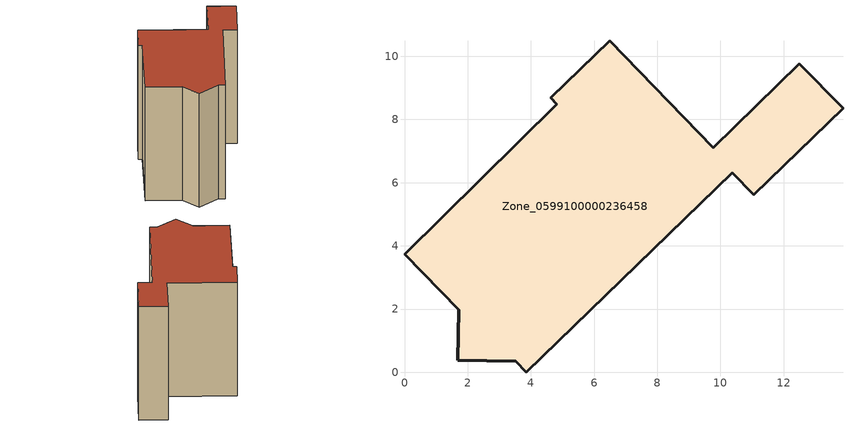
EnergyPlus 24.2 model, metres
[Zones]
Zone_0599100000236458
 floor ground (C_G): 12.5,9.76 13.88,8.35 11.06,5.61 10.38,6.31 3.85,0 3.52,0.35 1.69,0.38 1.72,1.98 0,3.74 4.82,8.48 4.63,8.68 6.49,10.49 9.78,7.11 z0
 wall outside (C_F): 1.69,0.38 3.52,0.35 3.85,0 10.38,6.31 11.06,5.61 13.88,8.35 12.5,9.76 9.78,7.11 6.49,10.49 4.63,8.68 4.82,8.48 0,3.74 1.72,1.98 1.69,0.38 z0:8.31
 roof outside (C_R): 4.82,8.48 0,3.74 1.72,1.98 1.69,0.38 3.52,0.35 3.85,0 10.38,6.31 11.06,5.61 13.88,8.35 12.5,9.76 9.78,7.11 6.49,10.49 4.63,8.68 z8.31
[BUILDING]
Pand.0599100000236458: North Axis=0; Terrain=City; Loads Convergence Tolerance Value=0.04; Temperature Convergence Tolerance Value=0.4; Solar Distribution=FullExterior; Maximum Number of Warmup Days=25; Minimum Number of Warmup Days=1
[Site:Location]
Rotterdam.The.Hague.AP_ZH_NLD Design_Conditions: Latitude=51.96; Longitude=4.45; Time Zone=1; Elevation=-4.5
[SITE:GROUNDTEMPERATURE:BUILDINGSURFACE]
18, 18, 18, 18, 18, 18, 18, 18, 18, 18, 18, 18
[MATERIAL] Thermal Absorptance=0.9; Solar Absorptance=0.7; Visible Absorptance=0.7
Name | Roughness | Thickness | Conductivity | Density | Specific Heat
G.TI.1975-1991 | MediumSmooth | 0.15 | 0.288461 | 540 | 1210
F.TI.1975-1991 | Rough | 0.3 | 0.230769 | 1920 | 840
R.TI.1975-1991 | MediumRough | 0.2 | 0.153846 | 1500 | 1000
[CONSTRUCTION]
C_G: G.TI.1975-1991
C_F: F.TI.1975-1991
C_R: R.TI.1975-1991
[ZONE]
Zone_0599100000236458: Type=1; Multiplier=1; Ceiling Height=Autocalculate; Volume=Autocalculate; Floor Area=autocalculate; Part of Total Floor Area=Yes
[ZONEINFILTRATION:DESIGNFLOWRATE]
Infil_Zone_0599100000236458: Zone or ZoneList or Space or SpaceList=Zone_0599100000236458; Schedule=AlwaysOn; Design Flow Rate Calculation Method=Flow/Area; Flow Rate per Floor Area=0.003; Constant Term Coefficient=1; Temperature Term Coefficient=0; Velocity Term Coefficient=0; Velocity Squared Term Coefficient=0
[HVACTEMPLATE:ZONE:IDEALLOADSAIRSYSTEM]
Zone_0599100000236458: Maximum Heating Supply Air Temperature=50; Minimum Cooling Supply Air Temperature=13; Maximum Heating Supply Air Humidity Ratio=0.0156; Minimum Cooling Supply Air Humidity Ratio=0.0077; Heating Limit=NoLimit; Cooling Limit=NoLimit; Dehumidification Control Type=ConstantSensibleHeatRatio; Cooling Sensible Heat Ratio=0.7; Dehumidification Setpoint=60; Humidification Control Type=None; Humidification Setpoint=30; Outdoor Air Method=None; Outdoor Air Flow Rate per Person=0.00944; Outdoor Air Flow Rate per Zone Floor Area=0; Outdoor Air Flow Rate per Zone=0; Demand Controlled Ventilation Type=None; Outdoor Air Economizer Type=NoEconomizer; Heat Recovery Type=None; Sensible Heat Recovery Effectiveness=0.7; Latent Heat Recovery Effectiveness=0.65
[ZONECONTROL:THERMOSTAT]
ThermostatControl_Zone_0599100000236458: Zone or ZoneList=Zone_0599100000236458; Control Type Schedule=DualSetpointControlType; Control 1=Thermostat_Zone_0599100000236458; Temperature Difference Between Cutout And Setpoint=0
[THERMOSTATSETPOINT:DUALSETPOINT]
Thermostat_Zone_0599100000236458: Heating Setpoint Temperature Schedule=HeatingSetpoint_Zone_0599100000236458; Cooling Setpoint Temperature Schedule=CoolingSetpoint_Zone_0599100000236458
[SCHEDULE:COMPACT]
HeatingSetpoint_Zone_0599100000236458: Through: 12/31, For: AllDays, Until: 24:00, 21
CoolingSetpoint_Zone_0599100000236458: Through: 12/31, For: AllDays, Until: 24:00, 24
DualSetpointControlType: Through: 12/31, For: AllDays, Until: 24:00, 4
AlwaysOn: Through: 12/31, For: AllDays, Until: 24:00, 1
